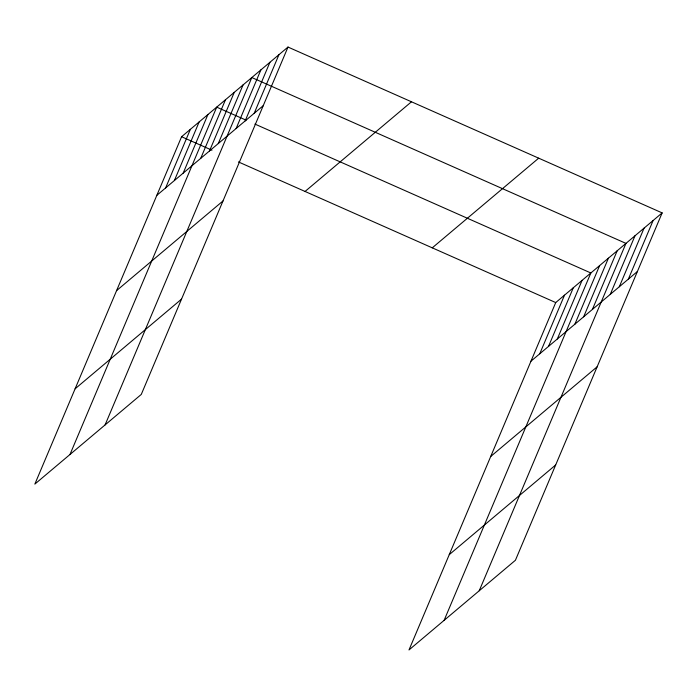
<?xml version="1.0" encoding="UTF-8"?>
<svg xmlns="http://www.w3.org/2000/svg" width="697" height="697" viewBox="0 0 697 697"><rect width="100%" height="100%" fill="white"/><g stroke="black" fill="none" stroke-linecap="round" stroke-linejoin="round"><path stroke-width="1.05" d="M288 47.056L181.586 136.734L34.85 484.101L141.273 394.432L288 47.056L662.15 212.899L515.414 560.266L409 649.944L555.727 302.568L662.15 212.899M165.607 187.946L190.368 129.328M174.381 180.549L199.142 121.931M183.163 173.152L207.924 114.535M69.97 454.505L216.706 107.138L246.102 120.172M200.719 158.358L225.48 99.741M209.501 150.961L234.262 92.344M218.283 143.565L243.044 84.947M105.09 424.917L251.817 77.55L625.967 243.392L479.231 590.76M236.109 128.544L260.87 69.927M245.152 120.921L269.913 62.303M254.196 113.297L278.957 54.68M539.748 353.788L564.509 295.171M548.53 346.392L573.291 287.774M557.312 338.995L582.073 280.377M444.111 620.347L590.847 272.98L254.919 124.075M574.868 324.201L599.629 265.583M583.65 316.804L608.411 258.186M592.424 309.398L617.185 250.789M610.25 294.387L635.011 235.769M619.302 286.763L644.063 228.146M628.346 279.14L653.106 220.522M156.825 195.343L263.239 105.674M116.573 290.632L222.988 200.963M305.051 191.457L411.474 101.788M75.102 388.813L181.516 299.144M432.262 247.844L538.685 158.175M530.975 361.185L637.389 271.516M490.723 456.474L597.137 366.805M449.251 554.655L555.666 464.977M181.586 136.734L211.958 150.195M238.418 161.922L555.727 302.568"/></g></svg>
